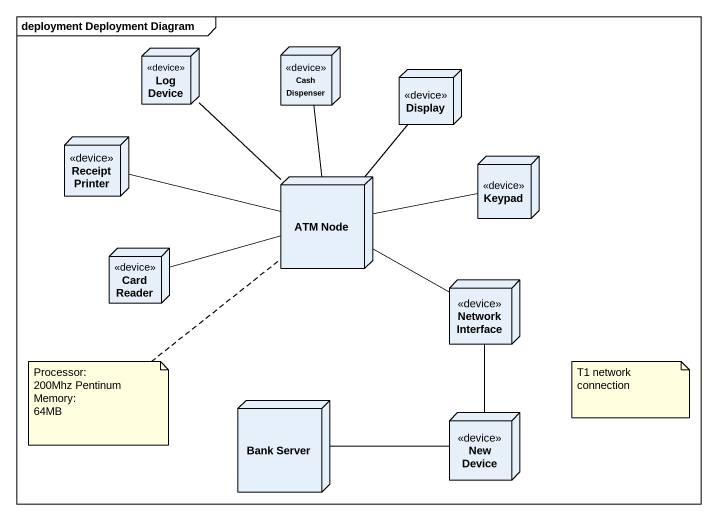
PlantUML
@startuml
mainframe deployment Deployment Diagram
node "Log Device" as Log_Device <<device>>
node "Cash Dispenser" as Cash_Dispenser <<device>>
node Display <<device>>
node "Receipt Printer" as Receipt_Printer <<device>>
node Keypad <<device>>
node "ATM Node" as ATM_Node
node "Card Reader" as Card_Reader <<device>>
node "Network Interface" as Network_Interface <<device>>
node "Bank Server" as Bank_Server
node "New Device" as New_Device <<device>>
Receipt_Printer -right- ATM_Node
ATM_Node -up- Log_Device
ATM_Node -up- Cash_Dispenser
ATM_Node -up- Display
ATM_Node -right- Keypad
ATM_Node -right- Network_Interface
Card_Reader -right- ATM_Node
Network_Interface -- New_Device
New_Device -left- Bank_Server
note bottom of ATM_Node
  Processor:
  200Mhz Pentinum
  Memory:
  64MB
end note
note as N2
  T1 network connection
end note
@enduml
